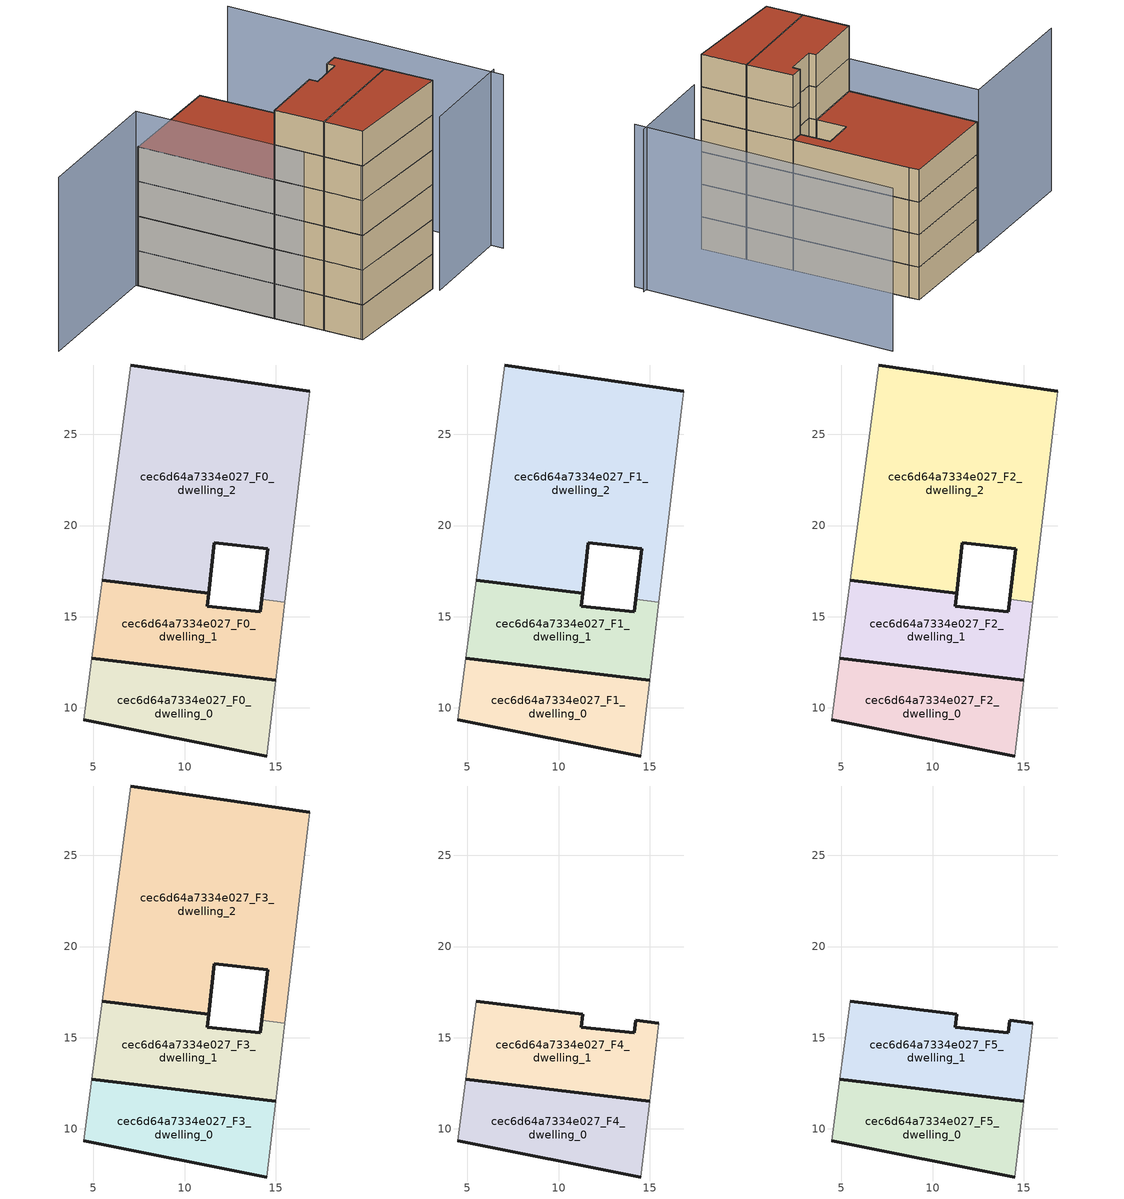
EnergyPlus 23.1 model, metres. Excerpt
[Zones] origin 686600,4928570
cec6d64a7334e027_F0_dwelling_0
 floor ground (EU_floor_Construction): 14.5,7.37 14.99,11.53 4.92,12.72 4.47,9.36 z0
 wall outside (EU_wall_Construction): 14.5,7.37 4.47,9.36 / 4.92,12.72 14.99,11.53 z0:3
 wall adiabatic (EU_wall_Construction): 14.99,11.53 14.5,7.37 / 4.47,9.36 4.92,12.72 z0:3
cec6d64a7334e027_F0_dwelling_1
 floor ground (EU_floor_Construction): 14.99,11.53 15.49,15.8 14.23,15.95 14.15,15.27 11.24,15.59 11.32,16.3 5.48,16.99 4.92,12.72 z0
 wall outside (EU_wall_Construction): 14.99,11.53 4.92,12.72 / 5.48,16.99 11.32,16.3 11.24,15.59 14.15,15.27 14.23,15.95 z0:3
 wall adiabatic (EU_wall_Construction): 15.49,15.8 14.99,11.53 / 4.92,12.72 5.48,16.99 z0:3
 wall to cec6d64a7334e027_F0_dwelling_2 (EU_wall_Construction): 14.23,15.95 15.49,15.8 z0:3
cec6d64a7334e027_F0_dwelling_2
 floor ground (EU_floor_Construction): 15.49,15.8 16.75,26.49 16.85,27.37 7.04,28.8 5.48,16.99 11.32,16.3 11.62,19.05 14.54,18.72 14.23,15.95 z0
 wall outside (EU_wall_Construction): 14.23,15.95 14.54,18.72 11.62,19.05 11.32,16.3 5.48,16.99 / 7.04,28.8 16.85,27.37 z0:3
 wall adiabatic (EU_wall_Construction): 5.48,16.99 7.04,28.8 / 16.85,27.37 16.75,26.49 15.49,15.8 z0:3
cec6d64a7334e027_F1_dwelling_0
 floor to cec6d64a7334e027_F0_dwelling_0 (EU_floor_Construction): 14.5,7.37 14.99,11.53 4.92,12.72 4.47,9.36 z3
 wall outside (EU_wall_Construction): 14.5,7.37 4.47,9.36 / 4.92,12.72 14.99,11.53 z3:6
 wall adiabatic (EU_wall_Construction): 14.99,11.53 14.5,7.37 / 4.47,9.36 4.92,12.72 z3:6
cec6d64a7334e027_F1_dwelling_1
 floor to cec6d64a7334e027_F0_dwelling_1 (EU_floor_Construction): 14.99,11.53 15.49,15.8 14.23,15.95 14.15,15.27 11.24,15.59 11.32,16.3 5.48,16.99 4.92,12.72 z3
 wall outside (EU_wall_Construction): 14.99,11.53 4.92,12.72 / 5.48,16.99 11.32,16.3 11.24,15.59 14.15,15.27 14.23,15.95 z3:6
 wall adiabatic (EU_wall_Construction): 15.49,15.8 14.99,11.53 / 4.92,12.72 5.48,16.99 z3:6
 wall to cec6d64a7334e027_F1_dwelling_2 (EU_wall_Construction): 14.23,15.95 15.49,15.8 z3:6
cec6d64a7334e027_F1_dwelling_2
 floor to cec6d64a7334e027_F0_dwelling_2 (EU_floor_Construction): 15.49,15.8 16.75,26.49 16.85,27.37 7.04,28.8 5.48,16.99 11.32,16.3 11.62,19.05 14.54,18.72 14.23,15.95 z3
 wall outside (EU_wall_Construction): 14.23,15.95 14.54,18.72 11.62,19.05 11.32,16.3 5.48,16.99 / 7.04,28.8 16.85,27.37 z3:6
 wall adiabatic (EU_wall_Construction): 5.48,16.99 7.04,28.8 / 16.85,27.37 16.75,26.49 15.49,15.8 z3:6
cec6d64a7334e027_F2_dwelling_0
 floor to cec6d64a7334e027_F1_dwelling_0 (EU_floor_Construction): 14.5,7.37 14.99,11.53 4.92,12.72 4.47,9.36 z6
 wall outside (EU_wall_Construction): 14.5,7.37 4.47,9.36 / 4.92,12.72 14.99,11.53 z6:9
 wall adiabatic (EU_wall_Construction): 14.99,11.53 14.5,7.37 / 4.47,9.36 4.92,12.72 z6:9
cec6d64a7334e027_F2_dwelling_1
 floor to cec6d64a7334e027_F1_dwelling_1 (EU_floor_Construction): 14.99,11.53 15.49,15.8 14.23,15.95 14.15,15.27 11.24,15.59 11.32,16.3 5.48,16.99 4.92,12.72 z6
 wall outside (EU_wall_Construction): 14.99,11.53 4.92,12.72 / 5.48,16.99 11.32,16.3 11.24,15.59 14.15,15.27 14.23,15.95 z6:9
 wall adiabatic (EU_wall_Construction): 15.49,15.8 14.99,11.53 / 4.92,12.72 5.48,16.99 z6:9
 wall to cec6d64a7334e027_F2_dwelling_2 (EU_wall_Construction): 14.23,15.95 15.49,15.8 z6:9
cec6d64a7334e027_F2_dwelling_2
 floor to cec6d64a7334e027_F1_dwelling_2 (EU_floor_Construction): 15.49,15.8 16.75,26.49 16.85,27.37 7.04,28.8 5.48,16.99 11.32,16.3 11.62,19.05 14.54,18.72 14.23,15.95 z6
 wall outside (EU_wall_Construction): 14.23,15.95 14.54,18.72 11.62,19.05 11.32,16.3 5.48,16.99 / 7.04,28.8 16.85,27.37 z6:9
 wall adiabatic (EU_wall_Construction): 5.48,16.99 7.04,28.8 / 16.85,27.37 16.75,26.49 15.49,15.8 z6:9
cec6d64a7334e027_F3_dwelling_0
 floor to cec6d64a7334e027_F2_dwelling_0 (EU_floor_Construction): 14.5,7.37 14.99,11.53 4.92,12.72 4.47,9.36 z9
 wall outside (EU_wall_Construction): 14.5,7.37 4.47,9.36 / 4.92,12.72 14.99,11.53 z9:12
 wall adiabatic (EU_wall_Construction): 14.99,11.53 14.5,7.37 / 4.47,9.36 4.92,12.72 z9:12
cec6d64a7334e027_F3_dwelling_1
 floor to cec6d64a7334e027_F2_dwelling_1 (EU_floor_Construction): 14.99,11.53 15.49,15.8 14.23,15.95 14.15,15.27 11.24,15.59 11.32,16.3 5.48,16.99 4.92,12.72 z9
 wall outside (EU_wall_Construction): 14.99,11.53 4.92,12.72 / 5.48,16.99 11.32,16.3 11.24,15.59 14.15,15.27 14.23,15.95 z9:12
 wall adiabatic (EU_wall_Construction): 15.49,15.8 14.99,11.53 / 4.92,12.72 5.48,16.99 z9:12
 wall to cec6d64a7334e027_F3_dwelling_2 (EU_wall_Construction): 14.23,15.95 15.49,15.8 z9:12
cec6d64a7334e027_F3_dwelling_2
 floor to cec6d64a7334e027_F2_dwelling_2 (EU_floor_Construction): 15.49,15.8 16.75,26.49 16.85,27.37 7.04,28.8 5.48,16.99 11.32,16.3 11.62,19.05 14.54,18.72 14.23,15.95 z9
 wall outside (EU_wall_Construction): 14.23,15.95 14.54,18.72 11.62,19.05 11.32,16.3 5.48,16.99 / 7.04,28.8 16.85,27.37 z9:12
 wall adiabatic (EU_wall_Construction): 5.48,16.99 7.04,28.8 / 16.85,27.37 16.75,26.49 15.49,15.8 z9:12
 roof outside (EU_roof_Construction): 16.85,27.37 16.75,26.49 15.49,15.8 14.23,15.95 14.54,18.72 11.62,19.05 11.32,16.3 5.48,16.99 7.04,28.8 z12
cec6d64a7334e027_F4_dwelling_0
 floor to cec6d64a7334e027_F3_dwelling_0 (EU_floor_Construction): 14.5,7.37 14.99,11.53 4.92,12.72 4.47,9.36 z12
 wall outside (EU_wall_Construction): 14.5,7.37 4.47,9.36 / 4.92,12.72 14.99,11.53 z12:15
 wall adiabatic (EU_wall_Construction): 14.99,11.53 14.5,7.37 / 4.47,9.36 4.92,12.72 z12:15
cec6d64a7334e027_F4_dwelling_1
 floor to cec6d64a7334e027_F3_dwelling_1 (EU_floor_Construction): 14.99,11.53 15.49,15.8 14.23,15.95 14.15,15.27 11.24,15.59 11.32,16.3 5.48,16.99 4.92,12.72 z12
 wall outside (EU_wall_Construction): 5.48,16.99 11.32,16.3 11.24,15.59 14.15,15.27 14.23,15.95 15.49,15.8 / 14.99,11.53 4.92,12.72 z12:15
 wall adiabatic (EU_wall_Construction): 15.49,15.8 14.99,11.53 / 4.92,12.72 5.48,16.99 z12:15
cec6d64a7334e027_F5_dwelling_0
 floor to cec6d64a7334e027_F4_dwelling_0 (EU_floor_Construction): 14.5,7.37 14.99,11.53 4.92,12.72 4.47,9.36 z15
 wall outside (EU_wall_Construction): 14.5,7.37 4.47,9.36 / 4.92,12.72 14.99,11.53 z15:18
 wall adiabatic (EU_wall_Construction): 14.99,11.53 14.5,7.37 / 4.47,9.36 4.92,12.72 z15:18
 roof outside (EU_roof_Construction): 14.99,11.53 14.5,7.37 4.47,9.36 4.92,12.72 z18
cec6d64a7334e027_F5_dwelling_1
 floor to cec6d64a7334e027_F4_dwelling_1 (EU_floor_Construction): 14.99,11.53 15.49,15.8 14.23,15.95 14.15,15.27 11.24,15.59 11.32,16.3 5.48,16.99 4.92,12.72 z15
 wall outside (EU_wall_Construction): 5.48,16.99 11.32,16.3 11.24,15.59 14.15,15.27 14.23,15.95 15.49,15.8 / 14.99,11.53 4.92,12.72 z15:18
 wall adiabatic (EU_wall_Construction): 15.49,15.8 14.99,11.53 / 4.92,12.72 5.48,16.99 z15:18
 roof outside (EU_roof_Construction): 15.49,15.8 14.99,11.53 4.92,12.72 5.48,16.99 11.32,16.3 11.24,15.59 14.15,15.27 14.23,15.95 z18
shading: 22.77,4.65 26.27,28.58 / -5.49,30.62 7.06,28.96 / 7.06,28.96 4.47,9.36 / 23.41,5.68 14.43,6.74 z0:15
[Building]
EU S2 Campaign: North Axis=0; Terrain=City; Solar Distribution=FullExterior
[Site:Location]
Bologna: Latitude=44.5; Longitude=11.25; Time Zone=1; Elevation=37
[SizingPeriod:WeatherFileDays]
AnnualSizingPeriod: Begin Month=1; Begin Day of Month=1; End Month=12; End Day of Month=31; Day of Week for Start Day=Monday; Use Weather File Daylight Saving Period=No; Use Weather File Rain and Snow Indicators=No
[MATERIAL]
EU_InternalMass_Material: Roughness=MediumRough; Thickness=0.1; Conductivity=1; Density=1800; Specific Heat=900; Thermal Absorptance=0.9; Solar Absorptance=0.7; Visible Absorptance=0.7
[MATERIAL:NOMASS] Roughness=MediumRough; Thermal Absorptance=0.9; Solar Absorptance=0.7; Visible Absorptance=0.7
Name | Thermal Resistance
EU_wall_NoMass | 0.905828
EU_roof_NoMass | 0.37593
EU_floor_NoMass | 0.67114
[CONSTRUCTION]
EU_wall_Construction: EU_wall_NoMass
EU_roof_Construction: EU_roof_NoMass
EU_floor_Construction: EU_floor_NoMass
EU_InternalMass_Construction: EU_InternalMass_Material
[ZONE] Type=1; Multiplier=1; Ceiling Height=autocalculate; Floor Area=autocalculate; Part of Total Floor Area=Yes
Name | Volume
cec6d64a7334e027_F0_dwelling_0 | 115.671
cec6d64a7334e027_F1_dwelling_0; cec6d64a7334e027_F2_dwelling_0; cec6d64a7334e027_F3_dwelling_0; cec6d64a7334e027_F4_dwelling_0; cec6d64a7334e027_F5_dwelling_0 | 115.67
cec6d64a7334e027_F0_dwelling_1; cec6d64a7334e027_F1_dwelling_1; cec6d64a7334e027_F2_dwelling_1; cec6d64a7334e027_F3_dwelling_1; cec6d64a7334e027_F4_dwelling_1; cec6d64a7334e027_F5_dwelling_1 | 124.449
cec6d64a7334e027_F0_dwelling_2 | 328.876
cec6d64a7334e027_F1_dwelling_2; cec6d64a7334e027_F2_dwelling_2; cec6d64a7334e027_F3_dwelling_2 | 328.878
[INTERNALMASS] Construction=EU_InternalMass_Construction
Name | Zone or ZoneList | Surface Area
cec6d64a7334e027_F0_dwelling_0_EU_InternalMass | cec6d64a7334e027_F0_dwelling_0 | 38.5567
cec6d64a7334e027_F0_dwelling_1_EU_InternalMass | cec6d64a7334e027_F0_dwelling_1 | 41.4834
cec6d64a7334e027_F0_dwelling_2_EU_InternalMass | cec6d64a7334e027_F0_dwelling_2 | 109.626
cec6d64a7334e027_F1_dwelling_0_EU_InternalMass | cec6d64a7334e027_F1_dwelling_0 | 38.5567
cec6d64a7334e027_F1_dwelling_1_EU_InternalMass | cec6d64a7334e027_F1_dwelling_1 | 41.4834
cec6d64a7334e027_F1_dwelling_2_EU_InternalMass | cec6d64a7334e027_F1_dwelling_2 | 109.626
cec6d64a7334e027_F2_dwelling_0_EU_InternalMass | cec6d64a7334e027_F2_dwelling_0 | 38.5567
cec6d64a7334e027_F2_dwelling_1_EU_InternalMass | cec6d64a7334e027_F2_dwelling_1 | 41.4834
cec6d64a7334e027_F2_dwelling_2_EU_InternalMass | cec6d64a7334e027_F2_dwelling_2 | 109.626
cec6d64a7334e027_F3_dwelling_0_EU_InternalMass | cec6d64a7334e027_F3_dwelling_0 | 38.5567
cec6d64a7334e027_F3_dwelling_1_EU_InternalMass | cec6d64a7334e027_F3_dwelling_1 | 41.4834
cec6d64a7334e027_F3_dwelling_2_EU_InternalMass | cec6d64a7334e027_F3_dwelling_2 | 109.626
cec6d64a7334e027_F4_dwelling_0_EU_InternalMass | cec6d64a7334e027_F4_dwelling_0 | 94.8354
cec6d64a7334e027_F4_dwelling_1_EU_InternalMass | cec6d64a7334e027_F4_dwelling_1 | 94.8382
cec6d64a7334e027_F5_dwelling_0_EU_InternalMass | cec6d64a7334e027_F5_dwelling_0 | 94.8354
cec6d64a7334e027_F5_dwelling_1_EU_InternalMass | cec6d64a7334e027_F5_dwelling_1 | 94.8382
[OTHEREQUIPMENT] Fuel Type=Electricity; Design Level Calculation Method=Watts/Area; Power per Zone Floor Area=1; Fraction Latent=0; Fraction Radiant=0; Fraction Lost=0; Carbon Dioxide Generation Rate=0; EndUse Subcategory=EU_Step8_InternalGains
Name | Zone or ZoneList or Space or SpaceList | Schedule
EU_Step8_InternalGain_cec6d64a7334e027_F0_dwelling_0_f000 | cec6d64a7334e027_F0_dwelling_0 | EU_Step8_GainSchedule_cec6d64a7334e027_F0_dwelling_0_f000
EU_Step8_InternalGain_cec6d64a7334e027_F0_dwelling_1_f000 | cec6d64a7334e027_F0_dwelling_1 | EU_Step8_GainSchedule_cec6d64a7334e027_F0_dwelling_1_f000
EU_Step8_InternalGain_cec6d64a7334e027_F0_dwelling_2_f000 | cec6d64a7334e027_F0_dwelling_2 | EU_Step8_GainSchedule_cec6d64a7334e027_F0_dwelling_2_f000
EU_Step8_InternalGain_cec6d64a7334e027_F1_dwelling_0_f000 | cec6d64a7334e027_F1_dwelling_0 | EU_Step8_GainSchedule_cec6d64a7334e027_F1_dwelling_0_f000
EU_Step8_InternalGain_cec6d64a7334e027_F1_dwelling_1_f000 | cec6d64a7334e027_F1_dwelling_1 | EU_Step8_GainSchedule_cec6d64a7334e027_F1_dwelling_1_f000
EU_Step8_InternalGain_cec6d64a7334e027_F1_dwelling_2_f000 | cec6d64a7334e027_F1_dwelling_2 | EU_Step8_GainSchedule_cec6d64a7334e027_F1_dwelling_2_f000
EU_Step8_InternalGain_cec6d64a7334e027_F2_dwelling_0_f000 | cec6d64a7334e027_F2_dwelling_0 | EU_Step8_GainSchedule_cec6d64a7334e027_F2_dwelling_0_f000
EU_Step8_InternalGain_cec6d64a7334e027_F2_dwelling_1_f000 | cec6d64a7334e027_F2_dwelling_1 | EU_Step8_GainSchedule_cec6d64a7334e027_F2_dwelling_1_f000
EU_Step8_InternalGain_cec6d64a7334e027_F2_dwelling_2_f000 | cec6d64a7334e027_F2_dwelling_2 | EU_Step8_GainSchedule_cec6d64a7334e027_F2_dwelling_2_f000
EU_Step8_InternalGain_cec6d64a7334e027_F3_dwelling_0_f000 | cec6d64a7334e027_F3_dwelling_0 | EU_Step8_GainSchedule_cec6d64a7334e027_F3_dwelling_0_f000
EU_Step8_InternalGain_cec6d64a7334e027_F3_dwelling_1_f000 | cec6d64a7334e027_F3_dwelling_1 | EU_Step8_GainSchedule_cec6d64a7334e027_F3_dwelling_1_f000
EU_Step8_InternalGain_cec6d64a7334e027_F3_dwelling_2_f000 | cec6d64a7334e027_F3_dwelling_2 | EU_Step8_GainSchedule_cec6d64a7334e027_F3_dwelling_2_f000
EU_Step8_InternalGain_cec6d64a7334e027_F4_dwelling_0_f000 | cec6d64a7334e027_F4_dwelling_0 | EU_Step8_GainSchedule_cec6d64a7334e027_F4_dwelling_0_f000
EU_Step8_InternalGain_cec6d64a7334e027_F4_dwelling_1_f000 | cec6d64a7334e027_F4_dwelling_1 | EU_Step8_GainSchedule_cec6d64a7334e027_F4_dwelling_1_f000
EU_Step8_InternalGain_cec6d64a7334e027_F5_dwelling_0_f000 | cec6d64a7334e027_F5_dwelling_0 | EU_Step8_GainSchedule_cec6d64a7334e027_F5_dwelling_0_f000
EU_Step8_InternalGain_cec6d64a7334e027_F5_dwelling_1_f000 | cec6d64a7334e027_F5_dwelling_1 | EU_Step8_GainSchedule_cec6d64a7334e027_F5_dwelling_1_f000
[ZONEVENTILATION:DESIGNFLOWRATE] Schedule=EU_AlwaysOn; Design Flow Rate Calculation Method=AirChanges/Hour; Air Changes per Hour=0.73129; Ventilation Type=Natural; Fan Pressure Rise=0; Fan Total Efficiency=1; Constant Term Coefficient=1; Temperature Term Coefficient=0; Velocity Term Coefficient=0; Velocity Squared Term Coefficient=0; Minimum Indoor Temperature=-100; Maximum Indoor Temperature=100; Delta Temperature=-100; Minimum Outdoor Temperature=-100; Maximum Outdoor Temperature=100; Maximum Wind Speed=40
Name | Zone or ZoneList or Space or SpaceList
EU_ConstantAir_cec6d64a7334e027_F0_dwelling_0 | cec6d64a7334e027_F0_dwelling_0
EU_ConstantAir_cec6d64a7334e027_F0_dwelling_1 | cec6d64a7334e027_F0_dwelling_1
EU_ConstantAir_cec6d64a7334e027_F0_dwelling_2 | cec6d64a7334e027_F0_dwelling_2
EU_ConstantAir_cec6d64a7334e027_F1_dwelling_0 | cec6d64a7334e027_F1_dwelling_0
EU_ConstantAir_cec6d64a7334e027_F1_dwelling_1 | cec6d64a7334e027_F1_dwelling_1
EU_ConstantAir_cec6d64a7334e027_F1_dwelling_2 | cec6d64a7334e027_F1_dwelling_2
EU_ConstantAir_cec6d64a7334e027_F2_dwelling_0 | cec6d64a7334e027_F2_dwelling_0
EU_ConstantAir_cec6d64a7334e027_F2_dwelling_1 | cec6d64a7334e027_F2_dwelling_1
EU_ConstantAir_cec6d64a7334e027_F2_dwelling_2 | cec6d64a7334e027_F2_dwelling_2
EU_ConstantAir_cec6d64a7334e027_F3_dwelling_0 | cec6d64a7334e027_F3_dwelling_0
EU_ConstantAir_cec6d64a7334e027_F3_dwelling_1 | cec6d64a7334e027_F3_dwelling_1
EU_ConstantAir_cec6d64a7334e027_F3_dwelling_2 | cec6d64a7334e027_F3_dwelling_2
EU_ConstantAir_cec6d64a7334e027_F4_dwelling_0 | cec6d64a7334e027_F4_dwelling_0
EU_ConstantAir_cec6d64a7334e027_F4_dwelling_1 | cec6d64a7334e027_F4_dwelling_1
EU_ConstantAir_cec6d64a7334e027_F5_dwelling_0 | cec6d64a7334e027_F5_dwelling_0
EU_ConstantAir_cec6d64a7334e027_F5_dwelling_1 | cec6d64a7334e027_F5_dwelling_1
[HVACTEMPLATE:THERMOSTAT] Constant Heating Setpoint=20; Constant Cooling Setpoint=50
EU_HeatOnly_cec6d64a7334e027_F0_dwelling_0; EU_HeatOnly_cec6d64a7334e027_F0_dwelling_1; EU_HeatOnly_cec6d64a7334e027_F0_dwelling_2; EU_HeatOnly_cec6d64a7334e027_F1_dwelling_0; EU_HeatOnly_cec6d64a7334e027_F1_dwelling_1; EU_HeatOnly_cec6d64a7334e027_F1_dwelling_2; EU_HeatOnly_cec6d64a7334e027_F2_dwelling_0; EU_HeatOnly_cec6d64a7334e027_F2_dwelling_1; EU_HeatOnly_cec6d64a7334e027_F2_dwelling_2; EU_HeatOnly_cec6d64a7334e027_F3_dwelling_0; EU_HeatOnly_cec6d64a7334e027_F3_dwelling_1; EU_HeatOnly_cec6d64a7334e027_F3_dwelling_2; EU_HeatOnly_cec6d64a7334e027_F4_dwelling_0; EU_HeatOnly_cec6d64a7334e027_F4_dwelling_1; EU_HeatOnly_cec6d64a7334e027_F5_dwelling_0; EU_HeatOnly_cec6d64a7334e027_F5_dwelling_1
[HVACTEMPLATE:ZONE:IDEALLOADSAIRSYSTEM] System Availability Schedule=EU_AlwaysOn; Maximum Heating Supply Air Temperature=50; Minimum Cooling Supply Air Temperature=13; Maximum Heating Supply Air Humidity Ratio=0.0156; Minimum Cooling Supply Air Humidity Ratio=0.0077; Heating Limit=NoLimit; Cooling Limit=NoLimit; Heating Availability Schedule=EU_AlwaysOn; Cooling Availability Schedule=EU_CoolingOff; Dehumidification Control Type=ConstantSensibleHeatRatio; Cooling Sensible Heat Ratio=0.7; Dehumidification Setpoint=60; Humidification Control Type=None; Humidification Setpoint=30; Outdoor Air Method=None; Outdoor Air Flow Rate per Person=0.00944; Outdoor Air Flow Rate per Zone Floor Area=0; Outdoor Air Flow Rate per Zone=0; Demand Controlled Ventilation Type=None; Outdoor Air Economizer Type=NoEconomizer; Heat Recovery Type=None; Sensible Heat Recovery Effectiveness=0.7; Latent Heat Recovery Effectiveness=0.65
Name | Template Thermostat
cec6d64a7334e027_F0_dwelling_0 | EU_HeatOnly_cec6d64a7334e027_F0_dwelling_0
cec6d64a7334e027_F0_dwelling_1 | EU_HeatOnly_cec6d64a7334e027_F0_dwelling_1
cec6d64a7334e027_F0_dwelling_2 | EU_HeatOnly_cec6d64a7334e027_F0_dwelling_2
cec6d64a7334e027_F1_dwelling_0 | EU_HeatOnly_cec6d64a7334e027_F1_dwelling_0
cec6d64a7334e027_F1_dwelling_1 | EU_HeatOnly_cec6d64a7334e027_F1_dwelling_1
cec6d64a7334e027_F1_dwelling_2 | EU_HeatOnly_cec6d64a7334e027_F1_dwelling_2
cec6d64a7334e027_F2_dwelling_0 | EU_HeatOnly_cec6d64a7334e027_F2_dwelling_0
cec6d64a7334e027_F2_dwelling_1 | EU_HeatOnly_cec6d64a7334e027_F2_dwelling_1
cec6d64a7334e027_F2_dwelling_2 | EU_HeatOnly_cec6d64a7334e027_F2_dwelling_2
cec6d64a7334e027_F3_dwelling_0 | EU_HeatOnly_cec6d64a7334e027_F3_dwelling_0
cec6d64a7334e027_F3_dwelling_1 | EU_HeatOnly_cec6d64a7334e027_F3_dwelling_1
cec6d64a7334e027_F3_dwelling_2 | EU_HeatOnly_cec6d64a7334e027_F3_dwelling_2
cec6d64a7334e027_F4_dwelling_0 | EU_HeatOnly_cec6d64a7334e027_F4_dwelling_0
cec6d64a7334e027_F4_dwelling_1 | EU_HeatOnly_cec6d64a7334e027_F4_dwelling_1
cec6d64a7334e027_F5_dwelling_0 | EU_HeatOnly_cec6d64a7334e027_F5_dwelling_0
cec6d64a7334e027_F5_dwelling_1 | EU_HeatOnly_cec6d64a7334e027_F5_dwelling_1
[SIZING:ZONE] Zone Cooling Design Supply Air Temperature Input Method=SupplyAirTemperature; Zone Cooling Design Supply Air Temperature=13; Zone Heating Design Supply Air Temperature Input Method=SupplyAirTemperature; Zone Heating Design Supply Air Temperature=50; Zone Cooling Design Supply Air Humidity Ratio=0.008; Zone Heating Design Supply Air Humidity Ratio=0.008; Cooling Design Air Flow Method=DesignDay; Cooling Design Air Flow Rate=0; Cooling Minimum Air Flow per Zone Floor Area=0.000762; Cooling Minimum Air Flow=0; Cooling Minimum Air Flow Fraction=0.2; Heating Design Air Flow Method=DesignDay; Heating Design Air Flow Rate=0; Heating Maximum Air Flow per Zone Floor Area=0.002032; Heating Maximum Air Flow=0.141576; Heating Maximum Air Flow Fraction=0.3; Account for Dedicated Outdoor Air System=No; Dedicated Outdoor Air System Control Strategy=NeutralSupplyAir; Dedicated Outdoor Air Low Setpoint Temperature for Design=autosize; Dedicated Outdoor Air High Setpoint Temperature for Design=autosize; Zone Load Sizing Method=Sensible Load Only No Latent Load; Zone Latent Cooling Design Supply Air Humidity Ratio Input Method=HumidityRatioDifference; Zone Cooling Design Supply Air Humidity Ratio Difference=0.005; Zone Latent Heating Design Supply Air Humidity Ratio Input Method=HumidityRatioDifference; Zone Humidification Design Supply Air Humidity Ratio Difference=0.005
cec6d64a7334e027_F0_dwelling_0; cec6d64a7334e027_F0_dwelling_1; cec6d64a7334e027_F0_dwelling_2; cec6d64a7334e027_F1_dwelling_0; cec6d64a7334e027_F1_dwelling_1; cec6d64a7334e027_F1_dwelling_2; cec6d64a7334e027_F2_dwelling_0; cec6d64a7334e027_F2_dwelling_1; cec6d64a7334e027_F2_dwelling_2; cec6d64a7334e027_F3_dwelling_0; cec6d64a7334e027_F3_dwelling_1; cec6d64a7334e027_F3_dwelling_2; cec6d64a7334e027_F4_dwelling_0; cec6d64a7334e027_F4_dwelling_1; cec6d64a7334e027_F5_dwelling_0; cec6d64a7334e027_F5_dwelling_1
[SCHEDULE:CONSTANT]
Name | Hourly Value
EU_AlwaysOn | 1
EU_CoolingOff | 0
[SCHEDULE:FILE] Column Number=1; Rows to Skip at Top=0; Number of Hours of Data=8760; Column Separator=Comma; Interpolate to Timestep=No; Minutes per Item=60; Adjust Schedule for Daylight Savings=Yes
Name | File
EU_Step8_GainSchedule_cec6d64a7334e027_F0_dwelling_0_f000 | ../../schedules/cec6d64a7334e027/cec6d64a7334e027_F0_dwelling_0_f000_gain.csv
EU_Step8_GainSchedule_cec6d64a7334e027_F0_dwelling_1_f000 | ../../schedules/cec6d64a7334e027/cec6d64a7334e027_F0_dwelling_1_f000_gain.csv
EU_Step8_GainSchedule_cec6d64a7334e027_F0_dwelling_2_f000 | ../../schedules/cec6d64a7334e027/cec6d64a7334e027_F0_dwelling_2_f000_gain.csv
EU_Step8_GainSchedule_cec6d64a7334e027_F1_dwelling_0_f000 | ../../schedules/cec6d64a7334e027/cec6d64a7334e027_F1_dwelling_0_f000_gain.csv
EU_Step8_GainSchedule_cec6d64a7334e027_F1_dwelling_1_f000 | ../../schedules/cec6d64a7334e027/cec6d64a7334e027_F1_dwelling_1_f000_gain.csv
EU_Step8_GainSchedule_cec6d64a7334e027_F1_dwelling_2_f000 | ../../schedules/cec6d64a7334e027/cec6d64a7334e027_F1_dwelling_2_f000_gain.csv
EU_Step8_GainSchedule_cec6d64a7334e027_F2_dwelling_0_f000 | ../../schedules/cec6d64a7334e027/cec6d64a7334e027_F2_dwelling_0_f000_gain.csv
EU_Step8_GainSchedule_cec6d64a7334e027_F2_dwelling_1_f000 | ../../schedules/cec6d64a7334e027/cec6d64a7334e027_F2_dwelling_1_f000_gain.csv
EU_Step8_GainSchedule_cec6d64a7334e027_F2_dwelling_2_f000 | ../../schedules/cec6d64a7334e027/cec6d64a7334e027_F2_dwelling_2_f000_gain.csv
EU_Step8_GainSchedule_cec6d64a7334e027_F3_dwelling_0_f000 | ../../schedules/cec6d64a7334e027/cec6d64a7334e027_F3_dwelling_0_f000_gain.csv
EU_Step8_GainSchedule_cec6d64a7334e027_F3_dwelling_1_f000 | ../../schedules/cec6d64a7334e027/cec6d64a7334e027_F3_dwelling_1_f000_gain.csv
EU_Step8_GainSchedule_cec6d64a7334e027_F3_dwelling_2_f000 | ../../schedules/cec6d64a7334e027/cec6d64a7334e027_F3_dwelling_2_f000_gain.csv
EU_Step8_GainSchedule_cec6d64a7334e027_F4_dwelling_0_f000 | ../../schedules/cec6d64a7334e027/cec6d64a7334e027_F4_dwelling_0_f000_gain.csv
EU_Step8_GainSchedule_cec6d64a7334e027_F4_dwelling_1_f000 | ../../schedules/cec6d64a7334e027/cec6d64a7334e027_F4_dwelling_1_f000_gain.csv
EU_Step8_GainSchedule_cec6d64a7334e027_F5_dwelling_0_f000 | ../../schedules/cec6d64a7334e027/cec6d64a7334e027_F5_dwelling_0_f000_gain.csv
EU_Step8_GainSchedule_cec6d64a7334e027_F5_dwelling_1_f000 | ../../schedules/cec6d64a7334e027/cec6d64a7334e027_F5_dwelling_1_f000_gain.csv
